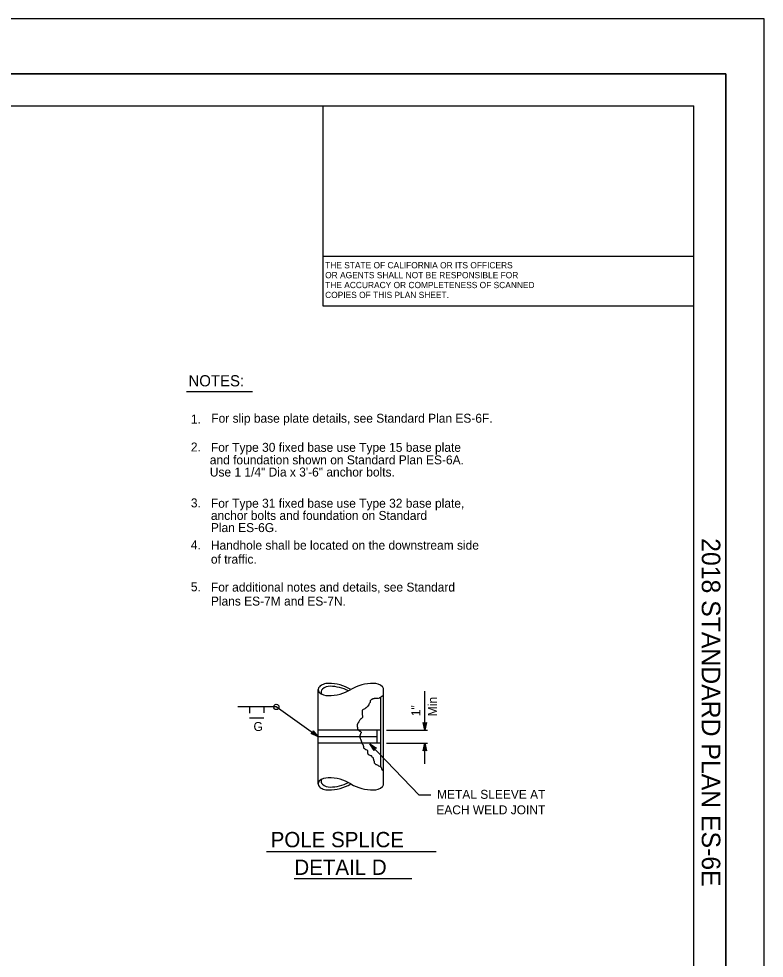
# Model space of a CAD drawing. Extents: x -893 to 867, y -474 to 712.
# Drawn here: x 283 to 867, y -23 to 712 of the extents above; entities that cross this region are included whole.
import ezdxf

# ---------------------------------------------------------------- set-up
doc = ezdxf.new("R2010")
doc.units = 0
for name, color, linetype in [('10 Sheet Format', 7, 'Continuous'), ('56 Stage 3 Anno', 7, 'Continuous'), ('57 Undefined', 7, 'Continuous'), ('60 Nongeo Data', 7, 'Continuous')]:
    doc.layers.add(name, color=color, linetype=linetype)

msp = doc.modelspace()

# ---------------------------------------------------------------- linework, layer by layer
at = {"layer": '10 Sheet Format'}
for p, q in [((-863.42, 668.96), (836.58, 668.96)), ((836.58, 668.96), (836.58, -431.04)), ((-813.45, 643.96), (811.55, 643.96)), ((521.56, 525.89), (521.56, 643.96)), ((811.55, -406.04), (811.55, 643.96)), ((811.55, 525.89), (521.56, 525.89)), ((521.56, 487.06), (521.56, 525.89)), ((811.55, 487.06), (521.56, 487.06))]:
    msp.add_line(p, q, dxfattribs=at)
for points in [[(-893.46, -474.05), (866.55, -474.05), (866.55, 711.96), (-893.46, 711.96)], [(-863.42, -431.04), (836.58, -431.04), (836.58, 668.96), (-863.42, 668.96)]]:
    msp.add_lwpolyline(points, close=True, dxfattribs=at)
at = {"layer": '56 Stage 3 Anno'}
for p, q in [((600.96, 155.26), (600.96, 185.77)), ((484.79, 173.56), (454.61, 173.56)), ((463.8, 172.97), (463.8, 168.58)), ((475.01, 173.27), (475.01, 168.88)), ((517.65, 150.26), (484.79, 173.56)), ((474.92, 164.71), (463.72, 164.71)), ((513.41, 153.27), (513.53, 154.82)), ((513.5, 154.41), (516.52, 151.06)), ((513.53, 154.82), (513.53, 154.82)), ((513.53, 154.82), (517.65, 150.26)), ((570.98, 155.26), (602.98, 155.26)), ((600.96, 155.26), (599.63, 161.26)), ((599.63, 161.26), (599.63, 161.26)), ((599.63, 161.26), (600.96, 160.46)), ((600.96, 156.65), (599.99, 161.02)), ((600.97, 158.02), (600.34, 160.85)), ((600.97, 159.4), (600.7, 160.61)), ((600.96, 160.46), (602.3, 161.26)), ((602.3, 161.26), (600.96, 155.26)), ((601.95, 161.04), (600.96, 156.64)), ((600.96, 155.26), (600.96, 155.26)), ((601.59, 160.81), (600.97, 158.02)), ((601.24, 160.63), (600.97, 159.4)), ((602.3, 161.26), (602.3, 161.26)), ((511.98, 152.64), (513.41, 153.27)), ((517.65, 150.26), (511.98, 152.64)), ((511.98, 152.64), (511.98, 152.64)), ((516.51, 151.06), (512.38, 152.8)), ((515.4, 151.86), (512.73, 152.98)), ((514.27, 152.66), (513.13, 153.14)), ((513.43, 153.59), (514.27, 152.66)), ((513.48, 153.98), (515.4, 151.86)), ((517.65, 150.26), (517.65, 150.26)), ((558.06, 144.74), (596.56, 104.55)), ((561.28, 139.51), (558.06, 144.74)), ((558.06, 144.74), (558.06, 144.74)), ((558.06, 144.74), (563.2, 141.37)), ((561.39, 139.91), (559.02, 143.75)), ((559.03, 143.75), (562.78, 141.29)), ((561.48, 140.33), (559.98, 142.76)), ((559.98, 142.76), (562.4, 141.17)), ((561.61, 140.7), (560.95, 141.77)), ((560.95, 141.77), (561.98, 141.09)), ((561.69, 141.01), (561.28, 139.51)), ((563.2, 141.37), (561.69, 141.01)), ((563.2, 141.37), (563.2, 141.37)), ((570.98, 145.26), (602.98, 145.26)), ((599.62, 139.26), (600.96, 145.26)), ((600.96, 140.06), (599.62, 139.26)), ((599.98, 139.48), (600.96, 143.88)), ((600.34, 139.71), (600.96, 142.5)), ((600.69, 139.89), (600.96, 141.11)), ((600.96, 129.09), (600.96, 145.26)), ((600.96, 145.26), (600.96, 145.26)), ((600.96, 145.26), (602.29, 139.26)), ((600.96, 142.5), (601.59, 139.67)), ((600.96, 141.11), (601.23, 139.91)), ((602.29, 139.26), (600.96, 140.06)), ((600.97, 143.87), (601.93, 139.49)), ((561.28, 139.51), (561.28, 139.51)), ((599.62, 139.26), (599.62, 139.26)), ((602.29, 139.26), (602.29, 139.26)), ((605.81, 104.55), (596.56, 104.55))]:
    msp.add_line(p, q, dxfattribs=at)
msp.add_circle((484.79, 173.56), 2.11, dxfattribs=at)
at = {"layer": '57 Undefined'}
for p, q in [((414.66, 420.39), (466.18, 420.39)), ((477.08, 60.38), (609.77, 60.38)), ((498.66, 39.34), (590.72, 39.34))]:
    msp.add_line(p, q, dxfattribs=at)
at = {"layer": '60 Nongeo Data'}
for p, q in [((517.65, 113.24), (517.65, 187.27)), ((568.65, 113.24), (568.65, 187.27)), ((566.65, 126.41), (566.65, 181.31)), ((549.21, 155.26), (517.65, 155.26)), ((566.65, 155.26), (549.21, 155.26)), ((563.65, 145.26), (563.65, 155.26)), ((550.13, 150.26), (517.65, 150.26)), ((563.65, 150.26), (550.13, 150.26)), ((551.69, 145.26), (517.65, 145.26)), ((566.65, 145.26), (551.69, 145.26))]:
    msp.add_line(p, q, dxfattribs=at)
for centre, radius, start, end in [((524.86, 182.26), 9.54, 110.50352, 131.74694), ((525.27, 181.58), 10.33, 88.1284, 111.32245), ((526.12, 158.45), 33.46, 59.33763, 90.88146), ((560.18, 158.41), 33.46, 89.11854, 120.52214), ((561.03, 181.54), 10.33, 49.0719, 91.8716), ((521.06, 187.12), 3.41, 138.47405, 218.35558), ((525.15, 192.81), 10.33, 229.0719, 271.8716), ((523.38, 185.22), 3.41, 138.47405, 205.0035), ((526.68, 180.73), 8.94, 88.1284, 130.9281), ((526, 215.94), 33.46, 269.11854, 300.90386), ((526.5, 157.62), 32.05, 62.75999, 89.16706), ((565.24, 187.08), 3.41, 3.28856, 41.52595), ((525.15, 107.71), 10.33, 88.1284, 130.9281), ((526, 84.58), 33.46, 59.09614, 90.88146), ((521.06, 113.4), 3.41, 141.64442, 221.52595), ((524.86, 118.25), 9.54, 228.25306, 249.49648), ((523.38, 115.29), 3.41, 154.9965, 221.52595), ((526.68, 119.79), 8.94, 229.0719, 271.8716), ((526.12, 142.07), 33.46, 269.11854, 300.66237), ((526.5, 142.9), 32.05, 270.83294, 297.24001), ((560.18, 142.11), 33.46, 239.47786, 270.88146), ((561.03, 118.98), 10.33, 268.1284, 310.9281), ((565.24, 113.44), 3.41, 318.47405, 356.71144), ((525.27, 118.94), 10.33, 248.67755, 271.8716)]:
    msp.add_arc(centre, radius, start, end, dxfattribs=at)
for points in [[(568.51, 182.27), (567.79, 182.09), (567.25, 181.73), (566.89, 181.55), (566.52, 181.19), (565.98, 180.65), (565.62, 180.65), (565.26, 180.29), (564.72, 180.29), (564.18, 180.11), (563.64, 180.11), (563.28, 180.11), (562.92, 180.11), (562.38, 180.11), (561.84, 180.11), (561.48, 180.11), (561.12, 179.93), (560.58, 179.75), (560.22, 179.75), (559.86, 179.57), (559.5, 179.39), (559.14, 179.21), (558.6, 178.67), (558.42, 178.49), (558.24, 177.95), (558.24, 177.41), (558.06, 176.87), (557.34, 175.96), (557.16, 175.24), (556.98, 174.88), (556.8, 174.7), (556.62, 174.52), (556.44, 174.16), (556.26, 173.8), (556.08, 173.62), (555.72, 173.44), (555.54, 173.26), (555.36, 173.08), (554.82, 172.72), (554.46, 172.54), (554.1, 172.18), (552.83, 171.46), (552.11, 170.92), (551.93, 170.56), (551.93, 170.02), (551.93, 169.12), (551.93, 168.58), (551.93, 168.03), (551.93, 167.67), (552.29, 166.95), (552.29, 166.23), (552.29, 165.51), (551.93, 164.97), (551.39, 164.43), (551.03, 164.25), (550.49, 163.71), (549.77, 162.81), (549.41, 162.09), (549.05, 161.37), (548.69, 160.83), (548.33, 160.11), (548.15, 159.93), (548.15, 159.38), (548.15, 159.02), (548.15, 158.48), (548.15, 158.12), (548.15, 157.76), (548.33, 157.58), (548.33, 157.04), (548.33, 156.68), (548.51, 156.14), (548.69, 155.78), (548.87, 155.6), (549.41, 155.06), (549.77, 154.88), (550.31, 154.52), (550.85, 154.16), (551.03, 153.98), (551.21, 153.62), (551.21, 153.26), (551.03, 153.08), (550.85, 152.9), (550.67, 152.36), (550.49, 152), (550.31, 151.46), (550.13, 151.09), (550.13, 150.37), (550.13, 149.83), (550.31, 149.29), (550.67, 148.39), (551.03, 147.85)], [(551.03, 147.85), (551.03, 147.49), (551.21, 147.13), (551.57, 145.51), (551.75, 145.15), (552.11, 144.61), (552.65, 143.89), (552.65, 143.53), (552.83, 142.98), (553.02, 142.62), (553.02, 142.26), (553.02, 141.9), (553.2, 141.36), (553.38, 141.18), (554.1, 140.64), (555.54, 139.92), (556.08, 139.56), (556.08, 138.66), (556.26, 137.94), (556.26, 137.4), (556.44, 136.68), (556.8, 136.32), (558.06, 135.78), (558.96, 135.42), (559.32, 135.06), (560.04, 134.15), (560.58, 133.79), (560.58, 133.43), (560.58, 133.07), (560.94, 131.99), (561.12, 131.45), (561.3, 131.09), (561.3, 130.55), (561.48, 130.19), (561.48, 129.83), (561.66, 129.47), (562.2, 128.93), (562.74, 128.57), (563.1, 128.39), (564.18, 128.03), (564.36, 127.85), (565.44, 127.31), (565.98, 126.95), (566.35, 126.77), (566.52, 126.59), (566.89, 126.04), (567.07, 125.86), (567.07, 125.5), (567.25, 124.96), (567.43, 124.42), (567.79, 124.06), (568.64, 123.7)]]:
    msp.add_spline(points, degree=3, dxfattribs=at)

# ---------------------------------------------------------------- texts
at = {"layer": '10 Sheet Format'}
for s, p in [('THE STATE OF CALIFORNIA OR ITS OFFICERS', (523.03, 516.71)), ('OR AGENTS SHALL NOT BE RESPONSIBLE FOR', (523.03, 508.96)), ('THE ACCURACY OR COMPLETENESS OF SCANNED', (523.03, 501.21)), ('COPIES OF THIS PLAN SHEET.', (523.03, 493.46))]:
    msp.add_text(s, height=4.9, dxfattribs=at).set_placement(p)
msp.add_text('2018 STANDARD PLAN ES-6E', height=14.5, rotation=270, dxfattribs=at).set_placement((817.69, 305.58))
at = {"layer": '57 Undefined'}
for s, height, p in [('NOTES:', 8.75, (416.07, 424.36)), ('1.', 7, (417.94, 395.28)), ('For slip base plate details, see Standard Plan ES-6F.', 7, (433.95, 395.92)), ('2.', 7, (417.94, 373.4)), ('For Type 30 fixed base use Type 15 base plate', 7, (433.63, 373.15)), ('and foundation shown on Standard Plan ES-6A.', 7, (432.8, 363.35)), ('Use 1 1/4" Dia x 3\'-6" anchor bolts.', 7, (432.8, 353.82)), ('3.', 7, (417.94, 329.65)), ('For Type 31 fixed base use Type 32 base plate,', 7, (433.63, 329.4)), ('anchor bolts and foundation on Standard', 7, (433.63, 319.88)), ('Plan ES-6G.', 7, (433.63, 310.35)), ('4.', 7, (417.94, 296.84)), ('Handhole shall be located on the downstream side', 7, (433.63, 296.59)), ('of traffic.', 7, (433.63, 285.66)), ('5.', 7, (417.94, 264.03)), ('For additional notes and details, see Standard', 7, (433.63, 263.78)), ('Plans ES-7M and ES-7N.', 7, (433.63, 252.84)), ('G', 7, (466.96, 154.71)), ('METAL SLEEVE AT', 7, (610.56, 101.65)), ('EACH WELD JOINT', 7, (609.98, 89.54)), ('POLE SPLICE', 12, (480.38, 63.73)), ('DETAIL D', 12, (498.93, 42.13))]:
    msp.add_text(s, height=height, dxfattribs=at).set_placement(p)
for s, p in [('Min', (610.51, 166.31)), ('1"', (597.51, 166.31))]:
    msp.add_text(s, height=7, rotation=90, dxfattribs=at).set_placement(p)

doc.saveas('drawing.dxf')
